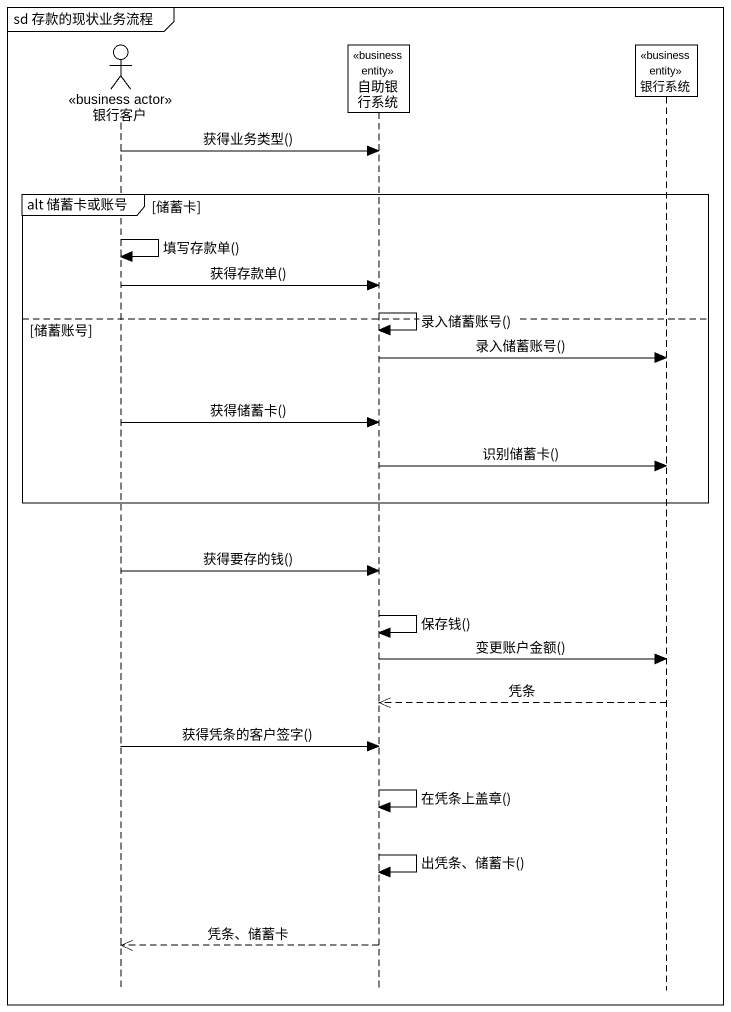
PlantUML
@startuml
mainframe sd 存款的现状业务流程
hide footbox
actor 银行客户 <<business actor>>
participant 自助银行系统 <<business entity>>
participant 银行系统 <<business entity>>

银行客户 -> 自助银行系统 : 获得业务类型()
group alt 储蓄卡或账号 [储蓄卡]
  银行客户 -> 银行客户 : 填写存款单()
  银行客户 -> 自助银行系统 : 获得存款单()
  自助银行系统 -> 自助银行系统 : 录入储蓄账号()
else 储蓄账号
  自助银行系统 -> 银行系统 : 录入储蓄账号()
  银行客户 -> 自助银行系统 : 获得储蓄卡()
  自助银行系统 -> 银行系统 : 识别储蓄卡()
end
银行客户 -> 自助银行系统 : 获得要存的钱()
自助银行系统 -> 自助银行系统 : 保存钱()
自助银行系统 -> 银行系统 : 变更账户金额()
银行系统 -->> 自助银行系统 : 凭条
银行客户 -> 自助银行系统 : 获得凭条的客户签字()
自助银行系统 -> 自助银行系统 : 在凭条上盖章()
自助银行系统 -> 自助银行系统 : 出凭条、储蓄卡()
自助银行系统 -->> 银行客户 : 凭条、储蓄卡
@enduml
